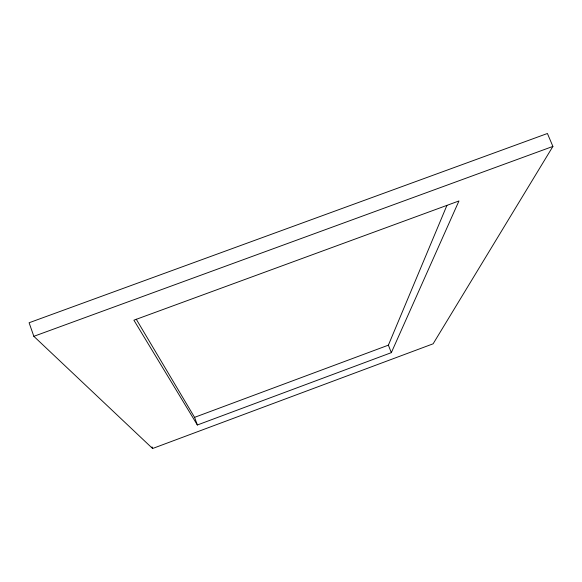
<?xml version="1.0" encoding="UTF-8"?>
<svg xmlns="http://www.w3.org/2000/svg" width="582" height="582" viewBox="0 0 582 582"><rect width="100%" height="100%" fill="white"/><g stroke="black" fill="none" stroke-linecap="round" stroke-linejoin="round"><path stroke-width="0.87" d="M391.33 352.656L458.958 200.957L133.896 320.195L197.363 424.991L391.33 352.656L388.383 345.162L446.918 205.41M552.9 146.417L433.117 343.809L152.593 448.504L33.843 336.323L29.1 322.755L547.415 133.496L552.9 146.417L33.843 336.323M136.246 319.22L194.57 417.352L388.383 345.162M194.57 417.352L197.363 424.991M152.004 446.86L152.593 448.504"/></g></svg>
